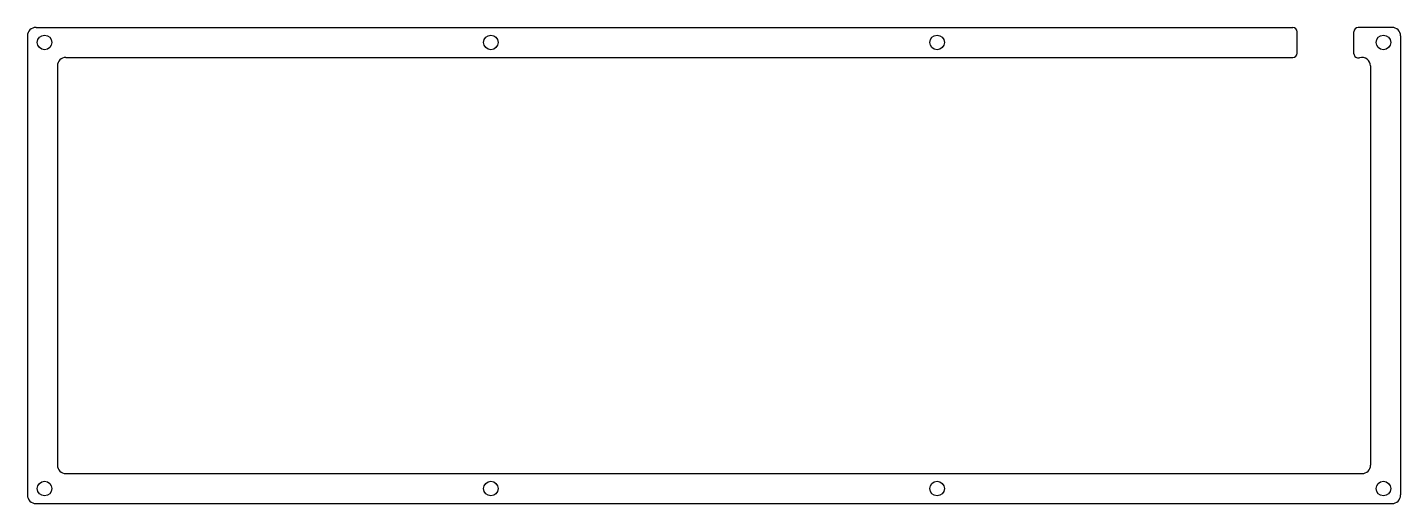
# Model space of a CAD drawing. Header units: millimetres. Extents: x 0 to 321, y 0 to 111.
import ezdxf

# ---------------------------------------------------------------- set-up
doc = ezdxf.new("R2010")
doc.units = ezdxf.units.MM
doc.layers.add('Case', color=255, linetype='Continuous')

# ---------------------------------------------------------------- blocks, each defined once
blk = doc.blocks.new('*U15')
at = {"layer": 'Case'}
blk.add_circle((0, 0), 1.7, dxfattribs=at)
blk = doc.blocks.new('*U17')
at = {"color": 0, "linetype": 'ByBlock', "lineweight": -2, "transparency": 16777216}
for p in [(0, 0), (104.27, 0), (208.53, 0), (312.8, 0)]:
    blk.add_blockref('*U15', p, dxfattribs=at)
blk = doc.blocks.new('*U18')
at = {"layer": 'Case'}
blk.add_circle((0, 0), 1.7, dxfattribs=at)
blk = doc.blocks.new('*U19')
at = {"layer": 'Case', "color": 0, "linetype": 'ByBlock', "lineweight": -2, "transparency": 16777216}
for p in [(0, 0), (104.27, 0), (208.53, 0), (312.8, 0)]:
    blk.add_blockref('*U18', p, dxfattribs=at)

msp = doc.modelspace()

# ---------------------------------------------------------------- linework, layer by layer
at = {"layer": 'Case'}
for p, q in [((0.06, 109.36), (0.06, 2.11)), ((2.06, 111.36), (295.69, 111.36)), ((296.69, 105.36), (296.69, 110.36)), ((309.99, 105.22), (309.99, 110.36)), ((318.86, 111.36), (310.99, 111.36)), ((320.86, 109.36), (320.86, 2.11)), ((9.06, 104.36), (295.69, 104.36)), ((7.06, 102.36), (7.06, 9.11)), ((313.86, 102.36), (313.86, 9.11)), ((9.06, 7.11), (311.86, 7.11)), ((2.06, 0.11), (318.86, 0.11))]:
    msp.add_line(p, q, dxfattribs=at)
for centre, radius, start, end in [((2.06, 109.36), 2, 90, 180), ((295.69, 110.36), 1, 0, 90), ((310.99, 110.36), 1, 90, 180), ((318.86, 109.36), 2, 0, 90), ((9.06, 102.36), 2, 90, 180), ((295.69, 105.36), 1, 270, 0), ((310.99, 105.22), 1, 180, 287.0008), ((311.86, 102.36), 2, 0, 107.0008), ((9.06, 9.11), 2, 180, 270), ((311.86, 9.11), 2, 270, 0), ((2.06, 2.11), 2, 180, 270), ((318.86, 2.11), 2, 270, 0)]:
    msp.add_arc(centre, radius, start, end, dxfattribs=at)

# ---------------------------------------------------------------- block references
msp.add_blockref('*U17', (4.06, 107.86))
msp.add_blockref('*U19', (4.06, 3.61), dxfattribs=at)

doc.saveas('drawing.dxf')
